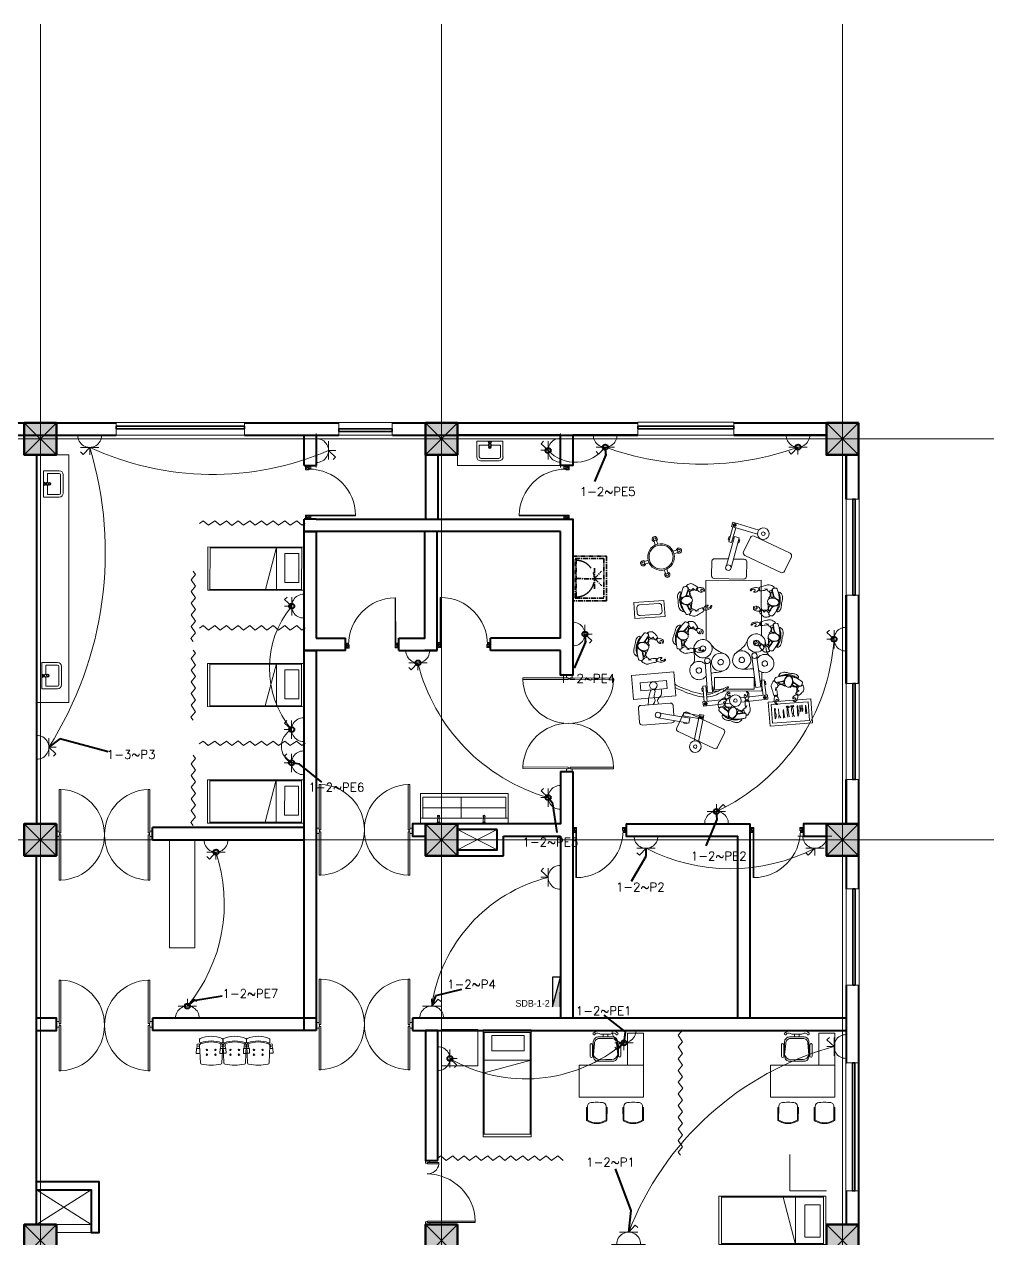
# Model space of a CAD drawing. Header units: millimetres. Extents: x 2355032 to 3136749, y 3674522 to 3929111.
# Drawn here: x 2530010 to 2548137, y 3828682 to 3851404 of the extents above; entities that cross this region are included whole.
import ezdxf

# ---------------------------------------------------------------- set-up
doc = ezdxf.new("R2010")
doc.units = ezdxf.units.MM
doc.header["$MEASUREMENT"] = 0
doc.linetypes.add('CENTER', pattern=[2, 1.25, -0.25, 0.25, -0.25])
doc.linetypes.add('DASHED', pattern=[0.75, 0.5, -0.25])
for name, color, linetype, lineweight in [('0newfurnture', 30, 'Continuous', 15), ('4 DB BOXES', 3, 'Continuous', 25), ('5 DB BOXES', 3, 'Continuous', 25), ('centreline', 52, 'CENTER', 5), ('Column-0.5', 14, 'Continuous', 50), ('door', 41, 'Continuous', 5), ('Door Opening-0.09', 253, 'Continuous', 9), ('furniture', 34, 'Continuous', 15), ('Furniture Hospital-0.09', 44, 'Continuous', 9), ('Hatch', 9, 'Continuous', 9), ('hidden lines', 205, 'DASHED', 5), ('layout', 65, 'Continuous', 5), ('Power Sockets City supply', 141, 'Continuous', 13), ('Sill Level', 140, 'Continuous', 20), ('WALL 0.2', 7, 'Continuous', 20), ('wall 0.4', 7, 'Continuous', 40), ('WINDOW', 152, 'Continuous', 30), ('Windows Plan', 152, 'Continuous', 35)]:
    doc.layers.add(name, color=color, linetype=linetype, lineweight=lineweight)
for name, color, linetype in [('power socket 3phase line', 54, 'CENTER'), ('wire powered ups', 3, 'Continuous'), ('Wires', 1, 'Continuous')]:
    doc.layers.add(name, color=color, linetype=linetype)
doc.styles.add('arial.', font='arial.ttf')
doc.styles.add('romans', font='romans.shx')
doc.styles.get("Standard").update_dxf_attribs({"font": 'arial.ttf'})
doc.linetypes.add('ZIGZAG', pattern='A,0.0001,-0.2,[131,ltypeshp.shx,S=0.2,R=0,X=-0.2,Y=0],-0.4,[131,ltypeshp.shx,S=0.2,R=180,X=0.2,Y=0],-0.2', length=0.8001)
doc.dimstyles.get("Standard").update_dxf_attribs({"dimtxt": 500, "dimasz": 100, "dimexe": 100, "dimexo": 200, "dimgap": 0.09, "dimtad": 0, "dimtoh": 1, "dimdec": 0, "dimzin": 0, "dimdsep": 46, "dimtxsty": 'Standard', "dimblk": 'DOT', "dimcen": 0, "dimclrd": 256, "dimclre": 256, "dimclrt": 256, "dimadec": 0, "dimazin": 0, "dimtfac": 1, "dimtdec": 0, "dimtofl": 0, "dimtmove": 0, "dimatfit": 3, "dimfxl": 1, "dimtolj": 1, "dimtzin": 0, "dimlwd": -1, "dimlwe": -1, "dimarcsym": 1})

# ---------------------------------------------------------------- blocks, each defined once
blk = doc.blocks.new('2ft column')
at = {"layer": 'Hatch', "ltscale": 5}
h = blk.add_hatch(color=256, dxfattribs=at)
h.dxf.hatch_style = 1
h.paths.add_polyline_path([(2207385, 4176559), (2207985, 4176559), (2207985, 4175959), (2207385, 4175959)])
at = {"layer": 'Column-0.5', "ltscale": 5}
blk.add_lwpolyline([(2207385, 4176559), (2207985, 4176559), (2207985, 4175959), (2207385, 4175959)], close=True, dxfattribs=at)
at = {"layer": 'Defpoints', "ltscale": 5}
for points in [[(2207985, 4176559), (2207385, 4175959)], [(2207985, 4175959), (2207385, 4176559)]]:
    blk.add_lwpolyline(points, dxfattribs=at)
blk = doc.blocks.new('main grid')
at = {"layer": 'centreline', "ltscale": 5}
for p, q in [((2542161, 4018930), (2542161, 3976624)), ((2549661, 4018930), (2549661, 3976624)), ((2557161, 4018930), (2557161, 3976624)), ((2559988, 4011172), (2515645, 4011172)), ((2559988, 4003672), (2515645, 4003672))]:
    blk.add_line(p, q, dxfattribs=at)
at = {"layer": 'Hatch', "xscale": -1}
for p in [(4749846, -165087), (4757346, -165087), (4764846, -165087), (4749846, -172587), (4757346, -172587), (4764846, -172587), (4749846, -180087), (4757346, -180087), (4764846, -180087)]:
    blk.add_blockref('2ft column', p, dxfattribs=at)
blk = doc.blocks.new("door 3'3")
at = {"layer": 'door'}
for p, q in [((82769.36, -31237.4), (82769.36, -31203.37)), ((82769.84, -31203.37), (82769.36, -31203.37)), ((82769.84, -31237.4), (82769.84, -31203.37))]:
    blk.add_line(p, q, dxfattribs=at)
at = {"layer": 'door', "ltscale": 80}
for points in [[(82769.84, -31239.84), (82767.36, -31239.84), (82767.36, -31239.37), (82766.88, -31239.37), (82766.88, -31236.38), (82767.36, -31236.38), (82767.36, -31235.91), (82769.36, -31235.91), (82769.36, -31237.4), (82769.84, -31237.4)], [(82802.93, -31239.84), (82805.41, -31239.84), (82805.41, -31239.37), (82805.88, -31239.37), (82805.88, -31236.38), (82805.41, -31236.38), (82805.41, -31235.91), (82803.4, -31235.91), (82803.4, -31237.4), (82802.93, -31237.4)]]:
    blk.add_lwpolyline(points, close=True, dxfattribs=at)
blk.add_arc((82769.36, -31237.4), 34.04, 0, 89.20471, dxfattribs=at)
at = {"layer": 'Hatch'}
for centre, radius, start, end in [((82767.7, -31239.85), 2.68, 36.75824, 107.53286), ((82768.07, -31239.12), 3.04, 64.81981, 103.53483), ((82757.2, -31236.2), 10.64, 342.68423, 1.60142), ((82764.36, -31235.92), 4.57, 311.03249, 0.21009), ((82805.07, -31239.85), 2.68, 72.46714, 143.24176), ((82804.7, -31239.12), 3.04, 76.46517, 115.18019), ((82808.41, -31235.92), 4.57, 179.78991, 228.96751), ((82815.57, -31236.2), 10.64, 178.39858, 197.31577), ((82767.27, -31240.34), 1.96, 14.76809, 101.35249), ((82767.3, -31236.13), 3.25, 271.0473, 321.53187), ((82805.47, -31236.13), 3.25, 218.46813, 268.9527), ((82805.49, -31240.34), 1.96, 78.64751, 165.23191)]:
    blk.add_arc(centre, radius, start, end, dxfattribs=at)
blk = doc.blocks.new('MAIN DOOR')
at = {"layer": 'door', "ltscale": 1000}
for points in [[(2313.47, 188.53), (2347.4, 188.53), (2347.4, 187.28), (2313.47, 187.28)], [(2381.32, 188.53), (2348.88, 188.53), (2348.88, 187.28), (2381.32, 187.28)]]:
    blk.add_lwpolyline(points, close=True, dxfattribs=at)
for points in [[(2346.08, 190.6), (2346.08, 188.53)], [(2348.88, 188.12), (2347.4, 188.12), (2347.4, 188.53), (2346.08, 188.53), (2346.08, 190.6), (2350.2, 190.6)], [(2347.4, 188.12), (2348.88, 188.12), (2348.88, 188.53), (2350.2, 188.53), (2350.2, 190.6), (2346.08, 190.6)], [(2350.2, 190.6), (2350.2, 188.53)], [(2313.41, 120.66), (2347.33, 120.66), (2347.33, 121.91), (2313.41, 121.91), (2313.41, 120.66)], [(2348.82, 121.07), (2347.33, 121.07), (2347.33, 120.66), (2346.01, 120.66), (2346.01, 118.6), (2350.14, 118.6)], [(2347.33, 121.07), (2348.82, 121.07), (2348.82, 120.66), (2350.14, 120.66), (2350.14, 118.6), (2346.01, 118.6)], [(2346.01, 118.6), (2346.01, 120.66)], [(2381.26, 120.66), (2348.82, 120.66), (2348.82, 121.91), (2381.26, 121.91), (2381.26, 120.66)], [(2350.14, 118.6), (2350.14, 120.66)]]:
    blk.add_lwpolyline(points, dxfattribs=at)
at = {"layer": 'Door Opening-0.09', "ltscale": 1000}
for centre, radius, start, end in [((2347.4, 188.53), 33.94, 182.11678, 357.88255), ((2347.33, 120.66), 33.95, 2.11669, 177.88264)]:
    blk.add_arc(centre, radius, start, end, dxfattribs=at)
at = {"layer": 'WINDOW', "ltscale": 5}
blk.add_line((2350.14, 190.6), (2350.14, 190.6), dxfattribs=at)
blk = doc.blocks.new('d1')
at = {"layer": 'door'}
for p, q in [((2442.75, 10745.72), (2408.32, 10745.72)), ((2442.75, 10746.15), (2408.33, 10746.15)), ((2408.33, 10746.15), (2408.33, 10745.72))]:
    blk.add_line(p, q, dxfattribs=at)
at = {"layer": 'door', "ltscale": 80}
for points in [[(2445, 10779.7), (2445, 10781.99), (2444.56, 10781.99), (2444.56, 10782.43), (2441.8, 10782.43), (2441.8, 10781.99), (2441.36, 10781.99), (2441.36, 10780.14), (2442.75, 10780.14), (2442.75, 10779.7)], [(2445, 10746.15), (2445, 10743.87), (2444.56, 10743.87), (2444.56, 10743.43), (2441.8, 10743.43), (2441.8, 10743.87), (2441.36, 10743.87), (2441.36, 10745.72), (2442.75, 10745.72), (2442.75, 10746.15)]]:
    blk.add_lwpolyline(points, close=True, dxfattribs=at)
at = {"layer": 'Door Opening-0.09', "ltscale": 80}
blk.add_arc((2442.75, 10745.72), 34.42, 90, 179.27403, dxfattribs=at)
at = {"layer": 'hidden lines'}
for centre, radius, start, end in [((2441.64, 10791.37), 9.82, 268.39858, 287.31577), ((2441.38, 10784.76), 4.22, 269.78991, 318.96751), ((2444.33, 10781.34), 2.81, 166.46517, 205.18019), ((2445.01, 10781.68), 2.48, 162.46714, 233.24176), ((2441.57, 10782.05), 3, 308.46813, 358.9527), ((2445.46, 10782.07), 1.81, 168.64751, 255.23191), ((2441.64, 10734.49), 9.82, 72.68423, 91.60142), ((2441.38, 10741.1), 4.22, 41.03249, 90.21009), ((2444.33, 10744.52), 2.81, 154.81981, 193.53483), ((2445.01, 10744.18), 2.48, 126.75824, 197.53286), ((2441.57, 10743.81), 3, 1.0473, 51.53187), ((2445.46, 10743.79), 1.81, 104.76809, 191.35249)]:
    blk.add_arc(centre, radius, start, end, dxfattribs=at)
blk = doc.blocks.new('BED')
at = {"layer": 'Furniture Hospital-0.09'}
for p, q in [((-2.12, 0.475), (-2.12, -0.475)), ((-2.12, -0.475), (-2.12, 0.475)), ((-0.008, 0.475), (-2.12, 0.475)), ((-2.07, 0.475), (-2.07, -0.475)), ((-0.058, 0.455), (-2.07, 0.455)), ((-0.855, -0.455), (-0.61, 0.475)), ((-0.61, 0.475), (-0.61, -0.455)), ((-0.425, 0.336), (-0.426, -0.303)), ((-0.425, 0.336), (-0.121, 0.336)), ((-0.121, -0.303), (-0.121, 0.336)), ((-0.058, -0.475), (-0.058, 0.475)), ((-0.008, -0.475), (-0.008, 0.475)), ((-2.12, -0.475), (-0.008, -0.475)), ((-2.07, -0.455), (-0.058, -0.455)), ((-0.426, -0.303), (-0.121, -0.303))]:
    blk.add_line(p, q, dxfattribs=at)
blk = doc.blocks.new('scre')
at = {"layer": 'Furniture Hospital-0.09'}
for p, q in [((2549360, 3950857), (2549360, 3950293)), ((2549360, 3950293), (2549360, 3950857)), ((2549360, 3950857), (2551001, 3950857)), ((2551001, 3950857), (2551001, 3950293)), ((2551001, 3950857), (2551001, 3950293)), ((2549406, 3950788), (2549406, 3950395)), ((2549406, 3950788), (2549406, 3950395)), ((2549406, 3950788), (2550955, 3950788)), ((2550955, 3950589), (2549406, 3950589)), ((2550124, 3950788), (2550124, 3950395)), ((2550955, 3950788), (2550955, 3950395)), ((2551001, 3950395), (2549360, 3950395)), ((2551001, 3950293), (2549360, 3950293))]:
    blk.add_line(p, q, dxfattribs=at)
for points in [[(2549711, 3950321), (2549708, 3950439, 0.199366), (2549685, 3950439), (2549681, 3950321)], [(2550564, 3950321), (2550561, 3950439, 0.199366), (2550538, 3950439), (2550534, 3950321)]]:
    blk.add_lwpolyline(points, format="xyb", dxfattribs=at)
for points in [[(2549731, 3950293), (2549662, 3950293), (2549662, 3950298), (2549731, 3950298)], [(2549719, 3950298), (2549673, 3950298), (2549673, 3950321), (2549719, 3950321)], [(2550584, 3950293), (2550515, 3950293), (2550515, 3950298), (2550584, 3950298)], [(2550572, 3950298), (2550526, 3950298), (2550526, 3950321), (2550572, 3950321)]]:
    blk.add_lwpolyline(points, close=True, dxfattribs=at)
for centre, radius, start, end in [((2549696, 3950435), 18.5, 310.9481, 229.0519), ((2549696, 3950435), 13.8, 329.1321, 210.8679), ((2550549, 3950435), 18.5, 310.9481, 229.0519), ((2550549, 3950435), 13.8, 329.1321, 210.8679)]:
    blk.add_arc(centre, radius, start, end, dxfattribs=at)
blk = doc.blocks.new("door 5'")
at = {"layer": 'door', "ltscale": 1000}
for points in [[(2177525, 4317078), (2177525, 4317062), (2177516, 4317062), (2177516, 4317020), (2177473, 4317020), (2177474, 4317105)], [(2177525, 4317062), (2177525, 4317105), (2177474, 4317105), (2177473, 4317020)], [(2177474, 4317105), (2177516, 4317105)], [(2178697, 4316120), (2178697, 4317060), (2178671, 4317060), (2178671, 4316120), (2178697, 4316120)], [(2178689, 4317076), (2178689, 4317060), (2178697, 4317060), (2178697, 4317018), (2178740, 4317018), (2178740, 4317104)], [(2178689, 4317060), (2178689, 4317104), (2178740, 4317104), (2178740, 4317018)], [(2177473, 4317020), (2177516, 4317020)], [(2178740, 4317018), (2178697, 4317018)]]:
    blk.add_lwpolyline(points, dxfattribs=at)
blk.add_lwpolyline([(2177516, 4316839), (2177516, 4317062), (2177543, 4317062), (2177543, 4316839)], close=True, dxfattribs=at)
at = {"layer": 'Door Opening-0.09', "ltscale": 1000}
for centre, radius, start, end in [((2177516, 4317062), 224, 276.6944, 2.344), ((2178697, 4317076), 957, 180.3416, 268.4244)]:
    blk.add_arc(centre, radius, start, end, dxfattribs=at)
at = {"layer": 'WINDOW', "ltscale": 5}
blk.add_line((2177474, 4317104), (2177474, 4317104), dxfattribs=at)
blk = doc.blocks.new('TAP')
at = {"layer": 'Furniture Hospital-0.09', "linetype": 'Continuous'}
for p, q in [((0, 38), (0, -38)), ((5, 38), (0, 38)), ((5, 38), (5, -38)), ((30, 25), (5, 25)), ((30, 0), (5, 0)), ((30, 25), (30, -25)), ((56, 16), (30, 16)), ((51, 7), (48, 8)), ((59, 19), (57, 22)), ((73, 24), (73, 27)), ((88, 20), (89, 22)), ((97, 15), (125, 12)), ((97, 8), (100, 9)), ((5, -38), (0, -38)), ((30, -25), (5, -25)), ((56, -16), (30, -16)), ((51, -8), (48, -9)), ((60, -20), (58, -22)), ((74, -24), (74, -27)), ((88, -19), (90, -22)), ((97, -7), (100, -8)), ((97, -15), (125, -12))]:
    blk.add_line(p, q, dxfattribs=at)
for radius in [21.2, 19.7]:
    blk.add_circle((74, 0), radius, dxfattribs=at)
for centre, radius, start, end in [((74, 0), 27.2, 163.0512, 199.0512), ((74, 0), 24.2, 127.0512, 163.0512), ((74, 0), 27.2, 91.0512, 127.0512), ((74, 0), 24.2, 55.0512, 91.0512), ((74, 0), 27.2, 19.0512, 55.0512), ((74, 0), 24.2, 343.0512, 19.0512), ((95, 0), 32.6, 337.45, 22.55), ((74, 0), 24.2, 199.0512, 235.0512), ((74, 0), 27.2, 235.0512, 271.0512), ((74, 0), 24.2, 271.0512, 307.0512), ((74, 0), 27.2, 307.0512, 343.0512)]:
    blk.add_arc(centre, radius, start, end, dxfattribs=at)
blk = doc.blocks.new('bazin')
at = {"layer": '0newfurnture', "ltscale": 5}
for p, q in [((2434577, 4011590), (2435069, 4011590)), ((2434577, 4011295), (2434577, 4011590)), ((2434626, 4011295), (2434626, 4011516)), ((2434626, 4011516), (2434799, 4011516)), ((2434847, 4011516), (2435020, 4011516)), ((2435020, 4011516), (2435020, 4011295)), ((2435069, 4011590), (2435069, 4011295)), ((2434996, 4011270), (2434651, 4011270)), ((2434996, 4011221), (2434651, 4011221))]:
    blk.add_line(p, q, dxfattribs=at)
blk.add_circle((2434823, 4011477), 25.6, dxfattribs=at)
for centre, radius, start, end in [((2434651, 4011295), 73.8, 180, 270), ((2434651, 4011295), 24.6, 180, 270), ((2434996, 4011295), 73.8, 270, 0), ((2434996, 4011295), 24.6, 270, 0)]:
    blk.add_arc(centre, radius, start, end, dxfattribs=at)
at = {"layer": '0newfurnture', "ltscale": 5, "xscale": 0.9842520018725999, "yscale": 0.9842520018725999, "zscale": 0.9842520018725999, "rotation": 270}
blk.add_blockref('TAP', (2434823, 4011590), dxfattribs=at)
blk = doc.blocks.new('ADHIKRIT')
at = {"layer": 'furniture'}
for p, q in [((-245, 1046), (-569, 1047)), ((900, 1351), (0, 1351)), ((0, 1351), (0, -450)), ((0, 741), (0, 1351)), ((900, -450), (900, 1351)), ((1187, 1121), (1153, 1121)), ((1187, 1145), (1558, 1147)), ((1187, 1145), (1187, 1121)), ((1187, 1121), (1545, 1123)), ((-789, 683), (-869, 683)), ((-245, 980), (-569, 981)), ((1048, 956), (1048, 1014)), ((1050, 758), (1050, 711)), ((1050, 700), (1050, 711)), ((-789, 547), (-869, 547)), ((1189, 595), (1157, 595)), ((1187, 595), (1187, 571)), ((1187, 571), (1558, 573)), ((1189, 595), (1286, 595)), ((1287, 595), (1545, 597)), ((-900, 0), (0, 0)), ((-900, -450), (-900, 0)), ((-247, 247), (-571, 248)), ((-247, 182), (-571, 182)), ((1189, 102), (1157, 102)), ((1187, 126), (1558, 124)), ((1187, 102), (1187, 126)), ((1189, 102), (1286, 101)), ((1287, 101), (1545, 100)), ((1048, -260), (1048, -318)), ((1050, -4), (1050, -14)), ((1050, -61), (1050, -14)), ((0, -450), (-900, -450)), ((0, -450), (900, -450)), ((1187, -425), (1153, -425)), ((1187, -425), (1545, -426)), ((1187, -449), (1187, -425)), ((1187, -449), (1558, -450))]:
    blk.add_line(p, q, dxfattribs=at)
for points in [[(-897, 962, 0.207066), (-957, 755), (-957, 615)], [(-885, 900, 0.214578), (-869, 755), (-869, 615)], [(-110, 614), (-109, 818, 0.414214), (-246, 955), (-655, 956, 0.418376), (-789, 820), (-789, 615)], [(-153, 614), (-152, 788, 0.28028), (-288, 955), (-610, 925, 0.418376), (-744, 789), (-745, 615)], [(-899, 268, -0.207066), (-958, 476), (-957, 615)], [(-886, 330, -0.214578), (-870, 475), (-869, 615)], [(-110, 614), (-110, 409, -0.414214), (-247, 273), (-656, 274, -0.418376), (-790, 410), (-789, 615)], [(-153, 614), (-153, 440, -0.28028), (-290, 273), (-612, 304, -0.418376), (-745, 441), (-745, 615)]]:
    blk.add_lwpolyline(points, format="xyb", dxfattribs=at)
for centre, radius, start, end in [((-569, 1014), 32.9, 89.8702, 269.8702), ((-245, 1013), 32.9, 269.8702, 89.8702), ((1154, 1015), 106, 90.3083, 180.3083), ((1203, 1157), 39.5, 294.3355, 296.5711), ((1099, 860), 518, 329.4756, 30.5244), ((1099, 860), 542, 328.0257, 31.9845), ((-881, 933), 33.3, 262.3354, 120.0474), ((1753, 864), 711, 172.5908, 188.6233), ((1157, 701), 106, 180.3083, 270.3083), ((-882, 297), 33.3, 239.693, 97.4051), ((-571, 215), 32.9, 89.8702, 269.8702), ((-253, 214), 33.4, 280.4483, 79.5122), ((1157, -4), 106, 89.6917, 179.6917), ((1099, -163), 518, 329.4756, 30.5244), ((1099, -163), 542, 328.0155, 31.9743), ((1753, -168), 711, 171.3767, 187.4092), ((1154, -319), 106, 179.6917, 269.6917), ((1203, -461), 39.5, 63.4289, 65.6645)]:
    blk.add_arc(centre, radius, start, end, dxfattribs=at)
blk = doc.blocks.new('BANCAS')
at = {"layer": 'Furniture Hospital-0.09'}
for p, q in [((-0.236, -0.247), (-0.314, -0.247)), ((-0.309, -0.347), (-0.314, -0.247)), ((0.314, -0.25), (0.236, -0.25)), ((0.309, -0.35), (0.314, -0.25)), ((-0.241, -0.347), (-0.309, -0.347)), ((-0.294, -0.405), (-0.3, -0.347)), ((-0.256, -0.405), (-0.25, -0.347)), ((0.309, -0.35), (0.241, -0.35)), ((0.256, -0.409), (0.25, -0.35)), ((0.294, -0.409), (0.3, -0.35))]:
    blk.add_line(p, q, dxfattribs=at)
blk.add_lwpolyline([(0.227, -0.048, 0.346546), (0.203, -0.019, 0.095695), (-0.203, -0.019, 0.346546), (-0.227, -0.048), (-0.244, -0.417, 0.318973), (-0.225, -0.447, 0.193005), (0.225, -0.447, 0.318973), (0.244, -0.417)], format="xyb", close=True, dxfattribs=at)
blk.add_lwpolyline([(-0.245, -0.522), (-0.245, -0.489, -0.522832), (-0.218, -0.471, 0.18), (0.218, -0.471, -0.522832), (0.245, -0.489), (0.245, -0.547, -0.306573), (0.232, -0.565, -0.192782), (-0.232, -0.565, -0.306573), (-0.245, -0.547), (-0.245, -0.504)], format="xyb", dxfattribs=at)
for centre, radius in [((-0.09, -0.22), 0.015), ((0.09, -0.22), 0.015), ((-0.275, -0.422), 0.025), ((-0.09, -0.32), 0.015), ((0.09, -0.32), 0.015), ((0.275, -0.425), 0.025)]:
    blk.add_circle(centre, radius, dxfattribs=at)
blk = doc.blocks.new('A$C72AE6952')
at = {"ltscale": 20, "xscale": 800, "yscale": 800, "zscale": 800, "row_count": 1, "column_count": 3, "row_spacing": 0, "column_spacing": 440.0000000000001}
blk.add_blockref('BANCAS', (-440, 0), dxfattribs=at)
blk = doc.blocks.new('v18')
at = {"layer": 'Sill Level'}
blk.add_lwpolyline([(2462914, 3850453), (2464714, 3850453), (2464714, 3850693), (2462914, 3850693)], close=True, dxfattribs=at)
at = {"layer": 'Windows Plan'}
blk.add_lwpolyline([(2464714, 3850573), (2462914, 3850573), (2462914, 3850620), (2464714, 3850620)], close=True, dxfattribs=at)
blk = doc.blocks.new('w1')
at = {"layer": 'Sill Level'}
blk.add_lwpolyline([(2460641, 3827503), (2460641, 3825103), (2460401, 3825103), (2460401, 3827503)], close=True, dxfattribs=at)
at = {"layer": 'Windows Plan'}
blk.add_lwpolyline([(2460521, 3825103), (2460521, 3827503), (2460473, 3827503), (2460473, 3825103)], close=True, dxfattribs=at)
blk = doc.blocks.new('v1')
at = {"layer": 'Sill Level'}
blk.add_lwpolyline([(2446591, 3818940), (2447591, 3818940), (2447591, 3818700), (2446591, 3818700)], close=True, dxfattribs=at)
at = {"layer": 'Windows Plan'}
blk.add_lwpolyline([(2447591, 3818820), (2446591, 3818820), (2446591, 3818772), (2447591, 3818772)], close=True, dxfattribs=at)
blk = doc.blocks.new('15A N soc')
at = {"layer": 'Power Sockets City supply', "color": 244, "lineweight": 13, "true_color": 0x991b1e}
for p, q in [((52222.6282, 99516.2064), (52222.4926, 99516.2064)), ((52222.5612, 99516.2064), (52222.5611, 99516.2603)), ((52222.5612, 99516.2064), (52222.6099, 99516.2585)), ((52222.6099, 99516.2585), (52222.6282, 99516.2401)), ((52222.4338, 99516.1156), (52222.6863, 99516.1156))]:
    blk.add_line(p, q, dxfattribs=at)
blk.add_arc((52222.5612, 99516.1182), 0.0881, 358.32, 181.68, dxfattribs=at)
blk = doc.blocks.new('surgeon plan')
at = {"linetype": 'Continuous'}
blk.add_line((-223, 138), (-224, 193), dxfattribs=at)
blk.add_ellipse((0, 0), major_axis=(-3, 106), ratio=0.704082)
for points, start_tangent, end_tangent in [([(-212, 298), (-224, 316), (-225, 363), (-208, 419), (-172, 451), (-155, 450), (-154, 443), (-166, 432), (-189, 408), (-184, 361), (-159, 364), (-152, 380), (-146, 384), (-138, 374), (-141, 345), (-170, 308), (-199, 295), (-212, 298)], (-0.992752, 0.120179), (-0.992752, 0.120179)), ([(-272, 16), (-281, 22), (-300, 64), (-311, 113), (-290, 179), (-248, 273), (-235, 293), (-225, 296), (-215, 286), (-198, 281), (-184, 285), (-177, 282), (-177, 265), (-188, 213), (-207, 166), (-218, 155), (-221, 151), (-209, 141), (-194, 129), (-189, 104), (-202, 72), (-216, 54), (-231, 46), (-244, 39), (-263, 20), (-269, 16), (-272, 16)], (-0.995331, -0.09652), (-0.995331, -0.09652)), ([(197, 228), (206, 242), (204, 296), (178, 348), (153, 354), (129, 346), (139, 335), (157, 328), (174, 316), (162, 287), (142, 287), (132, 303), (123, 309), (116, 292), (123, 267), (155, 232), (185, 224), (197, 228)], (0.96624, 0.257643), (0.96624, 0.257643)), ([(170, 188), (162, 203), (160, 209), (163, 213), (168, 212), (188, 209), (200, 215), (209, 227), (218, 229), (232, 220), (274, 170), (296, 136), (302, 115), (295, 78), (284, 46), (278, 36), (270, 29), (255, 38), (244, 49), (215, 61), (196, 75), (185, 92), (181, 120), (197, 137), (209, 146), (211, 150), (209, 152), (194, 160), (180, 174), (170, 188)], (-0.507743, 0.861508), (-0.507743, 0.861508)), ([(-16, -109), (-49, -89), (-73, -43), (-87, -11), (-117, 3), (-207, 38), (-242, 39), (-258, 20), (-262, -20), (-259, -36), (-244, -47), (-178, -77), (-94, -102), (-13, -114), (62, -104), (141, -83), (247, -32), (257, -23), (260, -9), (256, 29), (244, 48), (227, 53), (150, 27), (91, -2), (84, -8), (76, -24), (67, -64), (57, -90), (45, -97), (11, -109), (-16, -109)], (-0.968474, -0.249114), (-0.968474, -0.249114)), ([(-143, 24), (-174, 39), (-183, 47), (-183, 52), (-180, 55), (-166, 59), (-117, 60), (-99, 56), (-87, 52), (-80, 46), (-80, 40), (-85, 31), (-87, 26), (-87, 22), (-85, 21), (-85, 18), (-93, 10), (-98, 9), (-113, 12), (-143, 24)], (-0.907368, 0.420338), (-0.907368, 0.420338)), ([(139, 31), (169, 48), (178, 57), (178, 61), (175, 64), (160, 68), (112, 66), (93, 61), (81, 56), (76, 50), (75, 45), (80, 35), (83, 30), (83, 27), (81, 25), (82, 22), (90, 15), (95, 14), (110, 18), (139, 31)], (0.883511, 0.46841), (0.883511, 0.46841)), ([(-5, -159), (-63, -165), (-124, -160), (-168, -137), (-191, -107), (-197, -89), (-197, -83), (-191, -80), (-173, -86), (-128, -108), (-35, -130), (42, -128), (113, -109), (157, -93), (171, -93), (176, -100), (170, -117), (151, -138), (109, -157), (50, -161), (-5, -159)], (-0.98774, -0.156108), (-0.98774, -0.156108))]:
    blk.add_spline(points, degree=3, dxfattribs=dict(start_tangent=start_tangent, end_tangent=end_tangent))
for points in [[(-178, 104), (-174, 92), (-164, 77), (-154, 73), (-138, 72), (-95, 77), (-73, 84), (-59, 94)], [(44, 107), (60, 90), (105, 81), (140, 79), (160, 88), (168, 107), (172, 142), (172, 160)]]:
    blk.add_spline(points, degree=3)
blk = doc.blocks.new('OT Working Group with All Equipment')
at = {"linetype": 'Continuous'}
for p, q in [((-1188, 1604), (-1379, 1606)), ((-1186, 1655), (-1304, 1656)), ((-1183, 1693), (-1302, 1694)), ((-1211, 1178), (-1402, 1180)), ((-751, 975), (-752, 953)), ((-691, 972), (-692, 950)), ((1978, 610), (1970, 630)), ((2035, 630), (2027, 650)), ((-789, -69), (-788, -47)), ((-729, -70), (-728, -48)), ((1814, -490), (1842, -390)), ((1862, -504), (1890, -403)), ((-1232, -498), (-1253, -504)), ((-642, -622), (-612, -647)), ((1525, -695), (1424, -667)), ((1525, -695), (1424, -667)), ((1538, -646), (1437, -618)), ((2005, -828), (2106, -856)), ((2018, -779), (2119, -807)), ((2018, -779), (2119, -807)), ((1681, -970), (1653, -1071)), ((1729, -984), (1701, -1084)), ((1729, -984), (1701, -1084))]:
    blk.add_line(p, q, dxfattribs=at)
for points in [[(-1073, 1868), (-1078, 1071), (-1530, 1074), (-1525, 1870)], [(-1123, 1818), (-1128, 1122), (-1480, 1124), (-1475, 1820)], [(-749, 351), (-814, 261), (-768, 242), (-734, 346)], [(-386, -650), (-400, -1446), (-852, -1439), (-838, -643)], [(-539, -798), (-547, -1294), (-699, -1291), (-691, -795)], [(958, -740), (958, -1304), (656, -1304), (656, -740)]]:
    blk.add_lwpolyline(points, close=True, dxfattribs=at)
for points in [[(1690, 829), (1323, 1479, -0.414214), (1342, 1547), (1601, 1694, -0.414214), (1670, 1675), (2037, 1025, -0.414214), (2018, 956), (1759, 810, -0.414214)], [(-1506, -650), (-1873, 0, -0.414214), (-1854, 68), (-1595, 215, -0.414214), (-1527, 196), (-1159, -455, -0.414214), (-1178, -523), (-1438, -669, -0.414214)], [(908, -1204, -0.414214), (858, -1254), (756, -1254, -0.414214), (706, -1204), (706, -840, -0.414214), (756, -790), (858, -790, -0.414214), (908, -840)]]:
    blk.add_lwpolyline(points, format="xyb", close=True, dxfattribs=at)
for points in [[(-962, 561), (-944, 1067), (-1025, 1070), (-1043, 564)], [(-947, 987), (-658, 969), (-656, 1025), (-945, 1043)], [(-512, 992), (-860, 970), (-816, 257)], [(-206, 827), (-791, 862), (-786, 956), (-220, 921)], [(-690, 1027), (-689, 1049), (-749, 1051), (-750, 1031)], [(160, -5), (1274, 65), (1209, 1100), (172, 1035)], [(2069, 1093), (2248, 620), (2324, 648), (2145, 1122)], [(-784, 303), (-816, 828), (-598, 842), (-551, 100), (-770, 86), (-778, 217)], [(-755, 860), (-756, 842), (-696, 840), (-695, 856)], [(1475, 556), (2028, 749), (2059, 661), (1524, 474)], [(1937, 717), (1931, 732), (1987, 754), (1994, 737)], [(2240, 642), (1966, 546), (1946, 599), (2220, 695)], [(2055, 577), (2062, 559), (2006, 537), (1998, 558)], [(-969, 359), (-987, -147), (-1068, -144), (-1050, 362)], [(-254, -53), (-821, -47), (-820, 46), (-234, 40)], [(-809, 143), (-803, 46)], [(-724, 45), (-723, 61), (-783, 64), (-784, 46)], [(-1705, -362), (-1216, -228), (-1238, -150), (-1726, -284)], [(-985, -67), (-695, -70), (-697, -126), (-987, -123)], [(-731, -126), (-732, -148), (-792, -145), (-791, -125)], [(-1139, -963), (-1276, -413), (-1366, -435), (-1225, -1004)], [(-1294, -249), (-1224, -531), (-1170, -516), (-1240, -234)], [(-1178, -483), (-1157, -477), (-1173, -419), (-1193, -425)], [(-1357, -470), (-1375, -475), (-1358, -533), (-1343, -529)]]:
    blk.add_lwpolyline(points, dxfattribs=at)
for points in [[(1646, 517), (1669, 261, -0.414214), (1624, 206), (1354, 182, -0.414214), (1300, 227), (1250, 778, -0.414214), (1296, 832), (1565, 856, -0.414214), (1619, 811), (1637, 613)], [(-1203, -704), (-1018, -705, -0.414214), (-968, -756), (-971, -1308, -0.414214), (-1021, -1358), (-1292, -1356, -0.414214), (-1341, -1306), (-1339, -754, -0.353094), (-1299, -705, -0.353094)]]:
    blk.add_lwpolyline(points, format="xyb", dxfattribs=at)
for centre, radius in [((2071, 1202), 109), ((2071, 1202), 33.2), ((-987, 1018), 27.7), ((-987, 1018), 8.29), ((-354, 1058), 51.3), ((-194, 877), 51.3), ((40, 925), 171), ((41, 926), 51.3), ((-256, 633), 171), ((-256, 633), 51.3), ((2269, 681), 27.7), ((2268, 680), 8.29), ((-1006, 461), 109), ((-1006, 461), 33.2), ((1483, 505), 51.3), ((-270, 237), 171), ((-270, 237), 51.3), ((-226, -11), 51.3), ((4, -76), 171), ((-1276, -202), 27.7), ((-1275, -202), 8.29), ((-1027, -95), 27.7), ((-1027, -95), 8.29), ((-398, -180), 51.3), ((4, -76), 51.3), ((-1813, -349), 109), ((-1813, -349), 33.2), ((1866, -396), 25), ((1431, -643), 25), ((1771, -737), 250), ((1771, -737), 225), ((2112, -831), 25), ((-1174, -1001), 51.3), ((-618, -1049), 69.8), ((1677, -1078), 25)]:
    blk.add_circle(centre, radius, dxfattribs=at)
for centre, radius, start, end in [((-354, 1058), 171, 307.9216, 225.1546), ((-398, -180), 171, 130.7668, 47.9998), ((1866, -396), 50, 284.5051, 224.5051), ((1431, -643), 50, 14.5051, 314.5051), ((2112, -831), 50, 194.5051, 134.5051), ((1677, -1078), 50, 104.5051, 44.5051)]:
    blk.add_arc(centre, radius, start, end, dxfattribs=at)
for points in [[(-1379, 1606), (-1340, 1625), (-1281, 1626), (-1242, 1616), (-1186, 1613), (-1188, 1604)], [(-1345, 1755), (-1183, 1762), (-1343, 1777)], [(-1304, 1656), (-1280, 1668), (-1243, 1668), (-1219, 1663), (-1184, 1660), (-1186, 1655)], [(-1302, 1694), (-1277, 1706), (-1240, 1706), (-1217, 1700), (-1181, 1698), (-1183, 1693)], [(-1386, 1420), (-1206, 1420), (-1179, 1419), (-1187, 1400), (-1206, 1416)], [(-1383, 1500), (-1335, 1525), (-1213, 1517), (-1184, 1517), (-1178, 1540), (-1194, 1540), (-1199, 1527)], [(-1382, 1443), (-1208, 1429), (-1187, 1429), (-1179, 1436), (-1187, 1455), (-1205, 1447), (-1204, 1438)], [(-1379, 1544), (-1317, 1506), (-1209, 1505), (-1188, 1507), (-1177, 1492), (-1190, 1485), (-1204, 1498)], [(-1402, 1180), (-1363, 1200), (-1304, 1200), (-1266, 1191), (-1209, 1187), (-1211, 1178)], [(-1396, 1337), (-1235, 1344), (-1395, 1359)], [(-1391, 1251), (-1336, 1256), (-1389, 1286)], [(-1336, 1256), (-1217, 1253)], [(-969, -970), (-910, -991), (-805, -917), (-693, -909)], [(-970, -1077), (-899, -1037), (-808, -1047), (-711, -1026), (-695, -1038)], [(-970, -1170), (-878, -1158), (-777, -1135), (-696, -1098)]]:
    blk.add_spline(points, degree=3, dxfattribs=at)
for points, knots in [([(-206, 1143), (-183, 1127), (-104, 1083), (5, 1115), (73, 1094), (80, 1092)], [0.046601, 0.046601, 0.046601, 0.046601, 0.0900895, 0.1933687, 0.2037729, 0.2037729, 0.2037729, 0.2037729]), ([(-441, 841), (-438, 833), (-426, 773), (-443, 696), (-430, 633), (-427, 623)], [0.0763923, 0.0763923, 0.0763923, 0.0763923, 0.0899058, 0.1763198, 0.1924471, 0.1924471, 0.1924471, 0.1924471]), ([(90, 761), (43, 733), (-35, 675), (-81, 588), (-105, 552)], [0.0412593, 0.0412593, 0.0412593, 0.0412593, 0.1268022, 0.1953195, 0.1953195, 0.1953195, 0.1953195]), ([(-902, -68), (-903, -57), (-903, 55), (-856, 164), (-814, 261)], [0.6194931, 0.6194931, 0.6194931, 0.6194931, 0.652036, 0.9620659, 0.9620659, 0.9620659, 0.9620659]), ([(-852, -68), (-855, 5), (-835, 75), (-794, 180), (-781, 211), (-768, 242)], [0.6168993, 0.6168993, 0.6168993, 0.6168993, 0.8640409, 0.8640409, 0.9620659, 0.9620659, 0.9620659, 0.9620659]), ([(-469, 43), (-466, 50), (-450, 110), (-462, 187), (-443, 249), (-440, 259)], [0.0763923, 0.0763923, 0.0763923, 0.0763923, 0.0899058, 0.1763198, 0.1924471, 0.1924471, 0.1924471, 0.1924471]), ([(66, 84), (21, 116), (-53, 179), (-92, 270), (-114, 307)], [0.0412593, 0.0412593, 0.0412593, 0.0412593, 0.1268022, 0.1953195, 0.1953195, 0.1953195, 0.1953195]), ([(-686, -646), (-751, -524), (-839, -359), (-890, -173), (-897, -124)], [0, 0, 0, 0, 0.4151651, 0.5630048, 0.5630048, 0.5630048, 0.5630048]), ([(-642, -622), (-694, -524), (-745, -428), (-812, -261), (-836, -191), (-847, -124)], [0, 0, 0, 0, 0.333935, 0.333935, 0.5544949, 0.5544949, 0.5544949, 0.5544949]), ([(-256, -275), (-233, -261), (-151, -223), (-44, -263), (26, -246), (32, -245)], [0.046601, 0.046601, 0.046601, 0.046601, 0.0900895, 0.1933687, 0.2037729, 0.2037729, 0.2037729, 0.2037729])]:
    blk.add_open_spline(points, degree=3, knots=knots, dxfattribs=at)
for p, rotation in [((-724, 1478), 101.2927504414422), ((127, 1258), 193.7314390524244), ((784, 1296), 191.2927504415342), ((-1228, 393), 287.7717295873149), ((276, -434), 19.25181711451169), ((927, -315), 356.6115438000751), ((122, -1184), 14.85440863397004)]:
    blk.add_blockref('surgeon plan', p, dxfattribs=dict(at, rotation=rotation))
blk = doc.blocks.new('3 ph sock')
at = {"color": 2, "ltscale": 5}
blk.add_line((-44666.12, -38223.8), (-44666.12, -38222), dxfattribs=at)
at = {"ltscale": 5}
blk.add_arc((-44666.12, -38228.39), 4.59, 0, 180, dxfattribs=at)
at = {"layer": 'power socket 3phase line', "color": 1, "lineweight": 35}
blk.add_line((-44666.12, -38223.8), (-44668, -38222), dxfattribs=at)
at = {"layer": 'power socket 3phase line', "color": 5, "lineweight": 35}
blk.add_line((-44666.12, -38223.8), (-44664.34, -38221.91), dxfattribs=at)
at = {"layer": 'power socket 3phase line', "lineweight": 35}
for p, q in [((-44663.58, -38223.8), (-44668.73, -38223.8)), ((-44666.13, -38228.39), (-44666.08, -38223.8))]:
    blk.add_line(p, q, dxfattribs=at)
at = {"layer": 'power socket 3phase line', "lineweight": 25}
blk.add_line((-44670.92, -38228.39), (-44661.32, -38228.39), dxfattribs=at)
at = {"layer": 'power socket 3phase line', "lineweight": 35}
for points in [[(-44671.8, -38220.74), (-44660.56, -38220.74), (-44660.56, -38229.27), (-44671.8, -38229.27)], [(-44671.19, -38221.43), (-44661.18, -38221.43), (-44661.18, -38228.66), (-44671.19, -38228.66)]]:
    blk.add_lwpolyline(points, close=True, dxfattribs=at)
blk = doc.blocks.new('FDB')
at = {"layer": '4 DB BOXES'}
blk.add_hatch(color=256, dxfattribs=at).paths.add_polyline_path([(-65075.48, -197982.42), (-65075.48, -197977), (-65095.76, -197982.42)])
for p, q in [((-65095.76, -197982.42), (-65095.76, -197977)), ((-65095.76, -197977), (-65075.48, -197977)), ((-65075.48, -197977), (-65095.76, -197982.42)), ((-65075.48, -197982.42), (-65095.76, -197982.42))]:
    blk.add_line(p, q, dxfattribs=at)
blk = doc.blocks.new('_Dot')
at = {"color": 0, "linetype": 'ByBlock', "lineweight": -2}
blk.add_line((-0.5, 0), (-1, 0), dxfattribs=at)
at = {"color": 0, "linetype": 'ByBlock', "lineweight": -3, "const_width": 0.5}
blk.add_lwpolyline([(-0.25, 0, 1), (0.25, 0, 1)], format="xyb", close=True, dxfattribs=at)

msp = doc.modelspace()

# ---------------------------------------------------------------- linework, layer by layer
at = {"layer": '0newfurnture', "ltscale": 5}
for points in [[(2538110, 3843152), (2540034, 3843152), (2540034, 3843716), (2538110, 3843716)], [(2530240, 3838716), (2530240, 3843346), (2530840, 3843346), (2530840, 3838716)]]:
    msp.add_lwpolyline(points, close=True, dxfattribs=at)
at = {"layer": 'furniture'}
msp.add_lwpolyline([(2537810, 3831916), (2538492, 3831916), (2538492, 3832598), (2537810, 3832598)], close=True, dxfattribs=at)
msp.add_lwpolyline([(2544326, 3830257), (2544326, 3829575), (2545008, 3829575)], dxfattribs=at)
at = {"layer": 'Furniture Hospital-0.09'}
msp.add_lwpolyline([(2532722, 3836145), (2533200, 3836145), (2533200, 3834122), (2532722, 3834122)], close=True, dxfattribs=at)
at = {"layer": 'Furniture Hospital-0.09', "ltscale": 30}
msp.add_lwpolyline([(2538110, 3835846), (2538586, 3835846)], dxfattribs=at)
at = {"layer": 'Hatch', "lineweight": 5, "ltscale": 5}
for points in [[(2538110, 3836336), (2538850, 3835956)], [(2538850, 3836336), (2538110, 3835956)]]:
    msp.add_lwpolyline(points, dxfattribs=at)
at = {"layer": 'Hatch', "ltscale": 5}
for points in [[(2531260, 3829596), (2530240, 3828946)], [(2530240, 3829596), (2531260, 3828946)]]:
    msp.add_lwpolyline(points, dxfattribs=at)
at = {"layer": 'WALL 0.2', "ltscale": 5}
for points in [[(2530610, 3828946), (2531260, 3828946)], [(2530610, 3828796), (2531260, 3828796)]]:
    msp.add_lwpolyline(points, dxfattribs=at)
at = {"layer": 'wall 0.4', "ltscale": 5}
for p, q in [((2528960, 3843946), (2531725, 3843946)), ((2530610, 3843946), (2531725, 3843946)), ((2534125, 3843946), (2535892, 3843946)), ((2534125, 3843946), (2535470, 3843946)), ((2536892, 3843946), (2541480, 3843946)), ((2543280, 3843946), (2545010, 3843946)), ((2528960, 3843716), (2531725, 3843716)), ((2534125, 3843716), (2535892, 3843716)), ((2535240, 3843146), (2535240, 3843716)), ((2535470, 3843716), (2535470, 3843146)), ((2536892, 3843716), (2541480, 3843716)), ((2543280, 3843716), (2545010, 3843716)), ((2530240, 3843346), (2530240, 3836446)), ((2530240, 3843346), (2530240, 3837716)), ((2545380, 3843346), (2545380, 3842521)), ((2545610, 3843346), (2545610, 3842521)), ((2535470, 3842146), (2535240, 3842146)), ((2535240, 3841916), (2535240, 3842146)), ((2535240, 3839686), (2535240, 3841916)), ((2535240, 3841916), (2535470, 3841916)), ((2540034, 3841916), (2535240, 3841916)), ((2535470, 3841916), (2535470, 3839916)), ((2537729, 3839686), (2537729, 3841916)), ((2540034, 3839916), (2540034, 3841916)), ((2545380, 3840721), (2545380, 3839071)), ((2545610, 3840721), (2545610, 3839071)), ((2535470, 3839916), (2536013, 3839916)), ((2540034, 3839916), (2538729, 3839916)), ((2535240, 3839516), (2535240, 3839686)), ((2535240, 3839686), (2535470, 3839686)), ((2536013, 3839686), (2535240, 3839686)), ((2535470, 3839686), (2535470, 3832576)), ((2537013, 3839686), (2537729, 3839686)), ((2540034, 3839686), (2538729, 3839686)), ((2535240, 3832576), (2535240, 3839516)), ((2530240, 3837486), (2530240, 3836446)), ((2540034, 3837425), (2540264, 3837425)), ((2545380, 3837271), (2545380, 3836446)), ((2545610, 3837271), (2545610, 3836446)), ((2535240, 3836375), (2532410, 3836375)), ((2532410, 3836145), (2532410, 3836375)), ((2543350, 3836446), (2543580, 3836446)), ((2543580, 3832806), (2543580, 3836446)), ((2532410, 3836145), (2535240, 3836145)), ((2538970, 3835846), (2538970, 3836216)), ((2543350, 3832806), (2543350, 3836216)), ((2530240, 3828946), (2530240, 3835846)), ((2538110, 3835846), (2538793, 3835846)), ((2538793, 3835846), (2538970, 3835846)), ((2545380, 3835846), (2545380, 3835226)), ((2545610, 3835846), (2545610, 3835226)), ((2545380, 3833426), (2545380, 3831975)), ((2545610, 3833426), (2545610, 3828946)), ((2532410, 3832806), (2532410, 3832576)), ((2543350, 3832806), (2537270, 3832806)), ((2537270, 3832806), (2537270, 3832576)), ((2545278, 3832806), (2543350, 3832806)), ((2537270, 3832576), (2545380, 3832576)), ((2545380, 3832576), (2545380, 3831975)), ((2545380, 3829575), (2545380, 3828946)), ((2545380, 3829575), (2545380, 3828946))]:
    msp.add_line(p, q, dxfattribs=at)
for points in [[(2538110, 3843946), (2541480, 3843946)], [(2543280, 3843946), (2545010, 3843946)], [(2541480, 3843716), (2540264, 3843716), (2540264, 3843146), (2540034, 3843146), (2540034, 3843716), (2538110, 3843716)], [(2545010, 3843716), (2543280, 3843716)], [(2537510, 3843346), (2537510, 3842146)], [(2537740, 3843346), (2537740, 3842146)], [(2545380, 3842521), (2545380, 3843346)], [(2545610, 3843346), (2545610, 3842521)], [(2535240, 3843146), (2535470, 3843146)], [(2535470, 3842146), (2540264, 3842146), (2540264, 3841916)], [(2537013, 3839916), (2537499, 3839916), (2537499, 3841916)], [(2540264, 3841916), (2540264, 3839225), (2540034, 3839225), (2540034, 3839686)], [(2545380, 3839071), (2545380, 3840721)], [(2545610, 3840721), (2545610, 3839071)], [(2536013, 3839686), (2536013, 3839916)], [(2537013, 3839686), (2537013, 3839917)], [(2538729, 3839686), (2538729, 3839916)], [(2537729, 3839686), (2537499, 3839686)], [(2540034, 3837425), (2540034, 3836446), (2538110, 3836446)], [(2540264, 3837425), (2540264, 3836446)], [(2545380, 3836446), (2545380, 3837271)], [(2545610, 3837271), (2545610, 3836446)], [(2537509, 3836446), (2537270, 3836446), (2537270, 3836216), (2537510, 3836216)], [(2540264, 3836446), (2540264, 3832806)], [(2541264, 3836446), (2543350, 3836446)], [(2541264, 3836446), (2541264, 3836216), (2543350, 3836216)], [(2545010, 3836446), (2544580, 3836446), (2544580, 3836216), (2545010, 3836216)], [(2538970, 3836216), (2540034, 3836216)], [(2540034, 3836216), (2540034, 3832806)], [(2545380, 3835846), (2545380, 3835226)], [(2545610, 3835846), (2545610, 3835226)], [(2545380, 3833426), (2545380, 3832806), (2543580, 3832806)], [(2545610, 3833426), (2545610, 3828946)], [(2530240, 3832576), (2530610, 3832576), (2530610, 3832806), (2530240, 3832806)], [(2535470, 3832806), (2532410, 3832806)], [(2540931, 3832806), (2540811, 3832806)], [(2535470, 3832576), (2532410, 3832576)], [(2530240, 3829596), (2531260, 3829596), (2531260, 3828796), (2531410, 3828796), (2531410, 3829746), (2530240, 3829746)]]:
    msp.add_lwpolyline(points, dxfattribs=at)
for points in [[(2538850, 3836336), (2538110, 3836336), (2538110, 3835956), (2538850, 3835956)], [(2537740, 3830146), (2537740, 3832576), (2537510, 3832576), (2537510, 3830146)]]:
    msp.add_lwpolyline(points, close=True, dxfattribs=at)
at = {"layer": 'wall 0.4', "color": 3, "ltscale": 5}
for centre in [(2539805, 3843432), (2540874, 3843494), (2544478, 3843494), (2535010, 3840517), (2540493, 3839995), (2545151, 3839897), (2537370, 3839455), (2535010, 3838207), (2535007, 3837585), (2539805, 3836937), (2542951, 3836675), (2533596, 3835916), (2533060, 3833035), (2541225, 3832347), (2537969, 3832052)]:
    msp.add_circle(centre, 47.6, dxfattribs=at)
at = {"layer": 'WINDOW', "linetype": 'ZIGZAG', "lineweight": 20, "ltscale": 0.5}
for points in [[(2533283, 3842063), (2533355, 3842113), (2533454, 3842030), (2533574, 3842113), (2533672, 3842030), (2533792, 3842113), (2533893, 3842027), (2534008, 3842115), (2534109, 3842030), (2534229, 3842113), (2534328, 3842030), (2534447, 3842113), (2534546, 3842030), (2534666, 3842113), (2534764, 3842030), (2534884, 3842113), (2534983, 3842030), (2535103, 3842113), (2535201, 3842030), (2535263, 3842072)], [(2533169, 3839858), (2533126, 3839914), (2533211, 3840015), (2533128, 3840135), (2533211, 3840234), (2533128, 3840354), (2533211, 3840452), (2533128, 3840572), (2533211, 3840671), (2533128, 3840790), (2533211, 3840889), (2533128, 3841009), (2533211, 3841107), (2533169, 3841169)], [(2533283, 3840104), (2533355, 3840154), (2533454, 3840071), (2533574, 3840154), (2533672, 3840071), (2533792, 3840154), (2533893, 3840069), (2534008, 3840156), (2534109, 3840071), (2534229, 3840154), (2534328, 3840071), (2534447, 3840154), (2534546, 3840071), (2534666, 3840154), (2534764, 3840071), (2534884, 3840154), (2534983, 3840071), (2535103, 3840154), (2535201, 3840071), (2535263, 3840114)], [(2533169, 3838386), (2533126, 3838442), (2533211, 3838543), (2533128, 3838663), (2533211, 3838761), (2533128, 3838881), (2533211, 3838980), (2533128, 3839099), (2533211, 3839198), (2533128, 3839318), (2533211, 3839416), (2533128, 3839536), (2533211, 3839635), (2533169, 3839696)], [(2533280, 3837943), (2533353, 3837993), (2533451, 3837910), (2533571, 3837993), (2533670, 3837910), (2533790, 3837993), (2533891, 3837908), (2534006, 3837995), (2534107, 3837910), (2534226, 3837993), (2534325, 3837910), (2534445, 3837993), (2534543, 3837910), (2534663, 3837993), (2534762, 3837910), (2534881, 3837993), (2534980, 3837910), (2535100, 3837993), (2535198, 3837910), (2535260, 3837953)], [(2533169, 3836416), (2533126, 3836472), (2533211, 3836573), (2533128, 3836693), (2533211, 3836792), (2533128, 3836911), (2533211, 3837010), (2533128, 3837130), (2533211, 3837228), (2533128, 3837348), (2533211, 3837447), (2533128, 3837567), (2533211, 3837665), (2533169, 3837727)], [(2542320, 3832586), (2542237, 3832487), (2542320, 3832367), (2542237, 3832269), (2542320, 3832149), (2542237, 3832050), (2542320, 3831930), (2542237, 3831832), (2542320, 3831712), (2542235, 3831611), (2542322, 3831496), (2542237, 3831395), (2542320, 3831275), (2542237, 3831177), (2542320, 3831057), (2542237, 3830958), (2542320, 3830838), (2542237, 3830740), (2542320, 3830620), (2542237, 3830521), (2542320, 3830402), (2542237, 3830303), (2542279, 3830242)], [(2540084, 3830148), (2539985, 3830231), (2539865, 3830148), (2539767, 3830231), (2539647, 3830148), (2539548, 3830231), (2539429, 3830148), (2539330, 3830231), (2539210, 3830148), (2539109, 3830233), (2538994, 3830146), (2538893, 3830231), (2538773, 3830148), (2538675, 3830231), (2538555, 3830148), (2538456, 3830231), (2538337, 3830148), (2538238, 3830231), (2538118, 3830148), (2538020, 3830231), (2537900, 3830148), (2537801, 3830231), (2537740, 3830189)]]:
    msp.add_lwpolyline(points, dxfattribs=at)
at = {"layer": 'Wires', "color": 2, "lineweight": 9}
for centre, radius, start, end in [((2524721, 3841520), 6804, 327.6434, 16.8033), ((2533532, 3848479), 5496, 245.2655, 293.2198), ((2543213, 3839042), 3438, 242.6863, 297.3305), ((2540521, 3832606), 2925, 104.1631, 171.5605), ((2546672, 3826738), 5745, 105.3525, 158.9143)]:
    msp.add_arc(centre, radius, start, end, dxfattribs=at)
at = {"layer": 'Wires', "color": 5, "lineweight": 9}
for centre, radius, start, end in [((2540314, 3843902), 692, 222.6265, 323.7785), ((2542675, 3848396), 5223, 249.8056, 290.1944), ((2536404, 3839359), 1811, 140.3423, 219.5218), ((2541322, 3840148), 3837, 295.1239, 356.2461), ((2540768, 3840306), 3504, 194.0126, 254.0479), ((2535165, 3837895), 348, 116.4764, 243.0192), ((2530736, 3834957), 3014, 320.3897, 18.563), ((2539386, 3834506), 2834, 239.9807, 310.3924)]:
    msp.add_arc(centre, radius, start, end, dxfattribs=at)

# ---------------------------------------------------------------- block references
at = {"layer": '0newfurnture'}
msp.add_blockref('bazin', (103892, -167987), dxfattribs=at)
at = {"layer": '0newfurnture', "rotation": 90}
for p in [(6541959, 1407981), (6541926, 1404393)]:
    msp.add_blockref('bazin', p, dxfattribs=at)
at = {"layer": '5 DB BOXES', "xscale": -27.26879209834784, "yscale": 27.26879211394649, "zscale": 27.26879210264321, "rotation": 89.5057637808463}
msp.add_blockref('FDB', (-2873816, 2105125), dxfattribs=at)
at = {"layer": 'door', "xscale": -0.9473750180788149, "yscale": 0.9473750180788149, "zscale": 0.9473750180788149, "rotation": 90.00401332456309}
msp.add_blockref("door 5'", (6627282, 5893317), dxfattribs=at)
at = {"layer": 'Door Opening-0.09'}
for name, p, xscale, yscale, zscale, rotation in [("door 3'3", (3335202, 1719507), -25.64102901525867, 25.64102901525867, 25.64102901525867, 269.970605998087), ("door 3'3", (1740267, 1719507), 25.64102901525867, 25.64102901525867, 25.64102901525867, 90.02939400156558), ('d1', (2812449, 3902587), -25.64102998076803, 25.64102998076803, 25.64102998076803, 90.03333511425912), ('d1', (2262293, 3902594), 25.64102998076803, 25.64102998076803, 25.64102998076803, 269.9666648857409), ('MAIN DOOR', (2481501, 3842240), -24.99999476308163, 24.99999476308163, 24.99999476308163, 179.9508515784996), ('MAIN DOOR', (2535426, 3777559), 24.99999476308163, 24.99999476308163, 24.99999476308163, 90.04973591480129), ('MAIN DOOR', (2540285, 3895013), -24.99999476308163, 24.99999476308163, 24.99999476308163, 89.95085157849962), ('d1', (2264828, 3773525), -25.64102998076803, 25.64102998076803, 25.64102998076803, 270.0333351142592), ('d1', (2268144, 3773525), -25.64102998076803, 25.64102998076803, 25.64102998076803, 270.0333351142592), ('MAIN DOOR', (2527594, 3773992), -24.99999476308163, 24.99999476308163, 24.99999476308163, 269.9502640851987), ('MAIN DOOR', (2540285, 3891373), -24.99999476308163, 24.99999476308163, 24.99999476308163, 89.95085157849962)]:
    msp.add_blockref(name, p, dxfattribs=dict(at, xscale=xscale, yscale=yscale, zscale=zscale, rotation=rotation))
at = {"layer": 'furniture', "xscale": -947.368421052245, "yscale": 947.368421052245, "zscale": 947.368421052245}
for p, rotation in [((2539040, 3832598), 270), ((2545008, 3829026), 180)]:
    msp.add_blockref('BED', p, dxfattribs=dict(at, rotation=rotation))
at = {"layer": 'furniture', "extrusion": (0, 0, -1), "xscale": 0.6669998082076751, "yscale": 0.6669998082076751, "zscale": -0.6669998082076751, "rotation": 270.0000000000001}
for p in [(-2541288, 3831930), (-2544865, 3831930)]:
    msp.add_blockref('ADHIKRIT', p, dxfattribs=at)
at = {"layer": 'Furniture Hospital-0.09'}
for name, p, xscale, yscale, zscale, rotation in [('BED', (2535246, 3841218), 851.8518518849082, 851.8518518849082, 851.8518518849082, 359.928029514683), ('BED', (2535244, 3839040), 851.8518518849082, 851.8518518849082, 851.8518518849082, 359.928029514683), ('BED', (2535241, 3836862), 851.8518518849082, 851.8518518849082, 851.8518518849082, 359.928029514683), ('A$C72AE6952', (2533992, 3831930), -1.107692350907673, 1.107692350907673, 1.107692306891935, 180)]:
    msp.add_blockref(name, p, dxfattribs=dict(at, xscale=xscale, yscale=yscale, zscale=zscale, rotation=rotation))
at = {"layer": 'layout', "ltscale": 50, "xscale": -0.9999959232507394, "yscale": 0.9999956265091896, "zscale": 0.9999955000303752, "rotation": 274.0375133884845}
msp.add_blockref('OT Working Group with All Equipment', (2542776, 3839722), dxfattribs=at)
at = {"layer": 'power socket 3phase line', "lineweight": 35, "xscale": 74.24540135267387, "yscale": 74.24540135267387, "zscale": 74.24540135267387, "rotation": 270}
msp.add_blockref('3 ph sock', (5378612, 524778), dxfattribs=at)
at = {"layer": 'Power Sockets City supply', "lineweight": 0, "xscale": 2523.339306174504, "yscale": 2523.339306174504, "zscale": 2523.339306174504}
for p, rotation in [((134306474, 254956642), 180), ((-248577456, 135618670), 270.0000000000001), ((253652960, -127931807), 90), ((134316113, 254956649), 180), ((134319717, 254956649), 180), ((253648165, -127934724), 90), ((-248572662, 135615236), 270.0000000000001), ((253658306, -127935342), 90), ((134312609, 254952612), 180), ((253648162, -127937034), 90), ((-248582686, 135613118), 270.0000000000001), ((253648162, -127937656), 90), ((253652960, -127938303), 90), ((134308835, 254949071), 180), ((134316877, 254949142), 180), ((134320033, 254949142), 180), ((253652960, -127939797), 90), ((134316464, 254945503), 180), ((253658306, -127942963), 90), ((-248575186, 135607293), 270.0000000000001)]:
    msp.add_blockref('15A N soc', p, dxfattribs=dict(at, rotation=rotation))
for p in [(-129232288, -247276481), (-129242181, -247280120), (-129237614, -247280120), (-129233930, -247284350)]:
    msp.add_blockref('15A N soc', p, dxfattribs=at)
at = {"layer": 'wall 0.4'}
for name, p in [('main grid', (-11851, -167526)), ('v1', (89300, 25016)), ('v18', (78566, -6736)), ('scre', (-11942, -113847))]:
    msp.add_blockref(name, p, dxfattribs=at)
for name, p, rotation in [('w1', (-1293378, 6304357), 270), ('v18', (-1305073, 6305435), 270), ('w1', (5006016, 7657078), 180)]:
    msp.add_blockref(name, p, dxfattribs=dict(at, rotation=rotation))
at = {"layer": 'wall 0.4', "xscale": -1, "rotation": 270.0000000000987}
for p in [(-1305073, 1374358), (-1305073, 1370513)]:
    msp.add_blockref('v18', p, dxfattribs=at)

# ---------------------------------------------------------------- texts
at = {"layer": 'wall 0.4', "color": 5, "ltscale": 5, "style": 'romans'}
for s, p in [('1-2~PE5', (2540396, 3842580)), ('1-2~PE4', (2540015, 3839083)), ('1-2~PE6', (2535324, 3837047)), ('1-2~PE3', (2539325, 3836023)), ('1-2~PE2', (2542474, 3835761)), ('1-2~PE7', (2533715, 3833188)), ('1-2~PE1', (2540322, 3832866))]:
    msp.add_text(s, height=162.3, dxfattribs=at).set_placement(p)
at = {"layer": 'wire powered ups', "ltscale": 5, "insert": (2539835, 3833021), "char_height": 125, "attachment_point": 9, "rotation": 359.9992, "style": 'arial.'}
msp.add_mtext('{\\fStylus BT|b0|i0|c0|p34;SDB-1-2}', dxfattribs=at)
at = {"layer": 'Wires', "color": 2, "lineweight": 9, "style": 'romans'}
for s, p in [('1-3~P3', (2531552, 3837662)), ('1-2~P2', (2541074, 3835181)), ('1-2~P4', (2537918, 3833361)), ('1-2~P1', (2540517, 3830034))]:
    msp.add_text(s, height=162.3, dxfattribs=at).set_placement(p)

# ---------------------------------------------------------------- leaders
at = {"layer": 'wall 0.4', "ltscale": 5}
for points, override in [([(2540680, 3842850), (2540891, 3843348), (2540874, 3843494)], {"dimfxl": 500, "dimfxlon": 1}), ([(2540299, 3839354), (2540510, 3839851), (2540493, 3839997)], {"dimfxl": 500, "dimfxlon": 1}), ([(2531579, 3837791), (2530675, 3838032), (2530467, 3837878)], {"dimgap": 0.09, "dimtad": 0, "dimfxl": 500, "dimfxlon": 1}), ([(2535574, 3837224), (2535153, 3837563), (2535007, 3837585)], {"dimfxl": 500, "dimfxlon": 1}), ([(2539972, 3836285), (2539894, 3836820), (2539803, 3836936)], {"dimfxl": 500, "dimfxlon": 1}), ([(2542758, 3836031), (2542969, 3836528), (2542951, 3836675)], {"dimfxl": 500, "dimfxlon": 1}), ([(2541364, 3835373), (2541637, 3835839), (2541638, 3835987)], {"dimfxl": 500, "dimfxlon": 1}), ([(2538185, 3833345), (2537696, 3833227), (2537629, 3833034)], {"dimgap": 0.09, "dimtad": 0, "dimfxl": 500, "dimfxlon": 1}), ([(2533707, 3833222), (2533174, 3833131), (2533060, 3833037)], {"dimfxl": 500, "dimfxlon": 1}), ([(2540849, 3832864), (2541243, 3832551), (2541223, 3832347)], {"dimgap": 0.09, "dimtad": 0, "dimfxl": 500, "dimfxlon": 1}), ([(2541060, 3829991), (2541350, 3829212), (2541309, 3828805)], {"dimgap": 0.09, "dimtad": 0, "dimfxl": 500, "dimfxlon": 1})]:
    msp.add_leader(points, dimstyle='Standard', override=override, dxfattribs=at)

doc.saveas('drawing.dxf')
